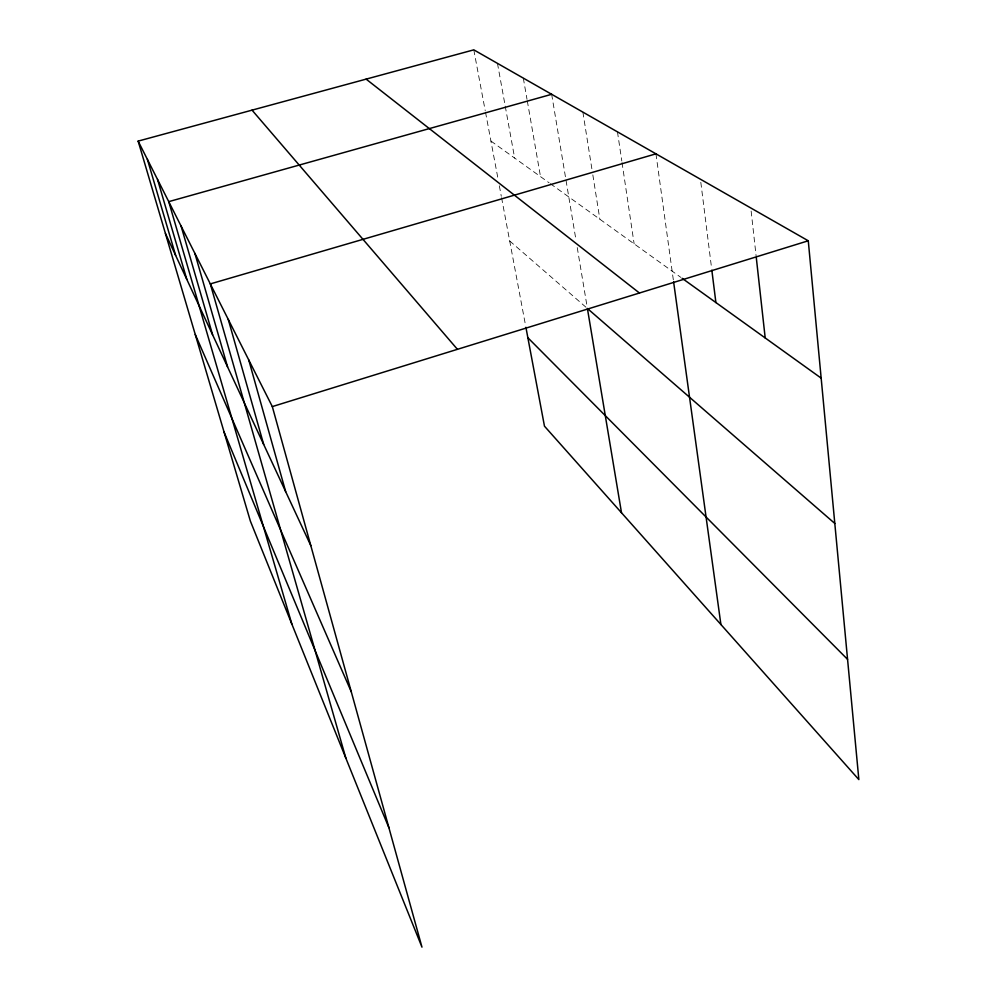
<?xml version="1.0" encoding="UTF-8"?>
<svg xmlns="http://www.w3.org/2000/svg" width="997" height="997" viewBox="0 0 997 997"><rect width="100%" height="100%" fill="white"/><g stroke="black" fill="none" stroke-linecap="round" stroke-linejoin="round"><path stroke-width="0.75" stroke-dasharray="4.99 3.74" d="M490.923 141.038L549.123 182.812M550.344 183.697L680.889 277.415M509.691 240.962L586.236 307.462M473.799 49.85L485.215 110.642M485.502 112.163L498.213 179.834M499.335 185.803L501.292 196.247M501.578 197.73L525.631 325.82M497.466 63.359L504.956 104.61M505.23 106.131L514.651 158.074M523.313 78.115L527.014 99.339M527.288 100.847L540.511 176.643M551.665 94.304L575.954 239.891M577.238 247.555L587.158 306.964M582.884 112.125L591.857 168.742M592.829 174.861L599.845 219.24M617.467 131.866L621.804 161.003M622.028 162.548L634.129 243.841M655.951 153.837L673.399 280.319M700.816 182.314L711.646 268.642M751.14 211.077L756.112 255.942"/><path stroke-width="1.5" d="M808.268 240.788L473.799 49.85L138.147 141.113L272.318 406.589L808.268 240.788L858.853 779.592L544.474 426.18L525.905 327.303M655.951 153.837L210.317 283.908L345.847 758.119M551.665 94.304L168.742 201.643L291.797 623.923M682.135 278.313L821.154 378.125M366.123 79.124L639.451 293.018M834.801 523.45L587.407 308.484L621.505 512.77M527.862 337.734L847.562 659.353M252.042 110.144L457.424 349.324M165.44 233.51L310.802 545.596M195.275 334.518L351.28 691.793M224.088 432.1L388.88 827.635M138.147 141.113L250.372 521.082L421.968 947.15L272.318 406.589M147.406 159.433L175.646 255.419M157.551 179.51L186.8 279.384M181.118 226.132L212.585 334.73M194.889 253.388L227.578 366.921M228.263 319.426L263.669 444.413M248.739 359.942L285.653 491.596M673.611 281.852L720.906 624.521M711.833 270.175L715.896 302.552M756.274 257.488L765.198 337.946"/></g></svg>
